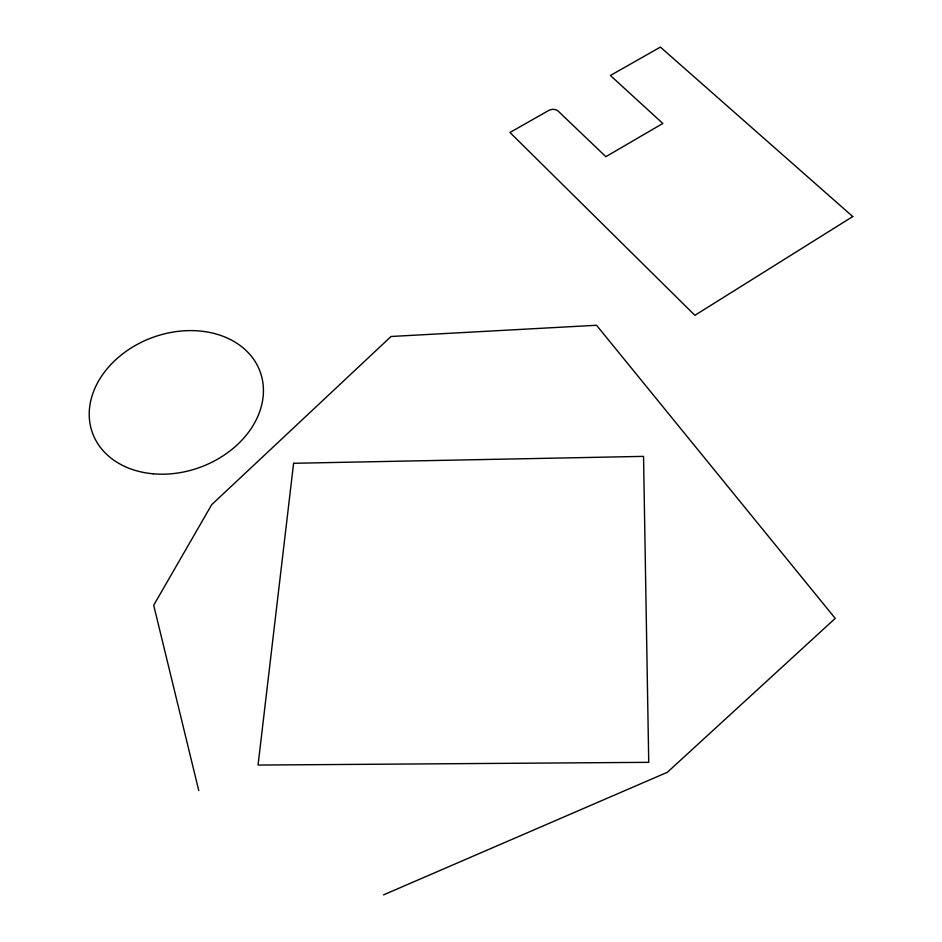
<?xml version="1.0" encoding="UTF-8"?>
<svg xmlns="http://www.w3.org/2000/svg" width="942" height="942" viewBox="0 0 942 942"><rect width="100%" height="100%" fill="white"/><g stroke="black" fill="none" stroke-linecap="round" stroke-linejoin="round"><path stroke-width="1.41" d="M383.488 894.9L667.407 772.252L835.224 618.388L596.545 325.261L391.048 336.482L211.715 504.653L153.699 605.259L198.774 790.621M293.598 463.287L258.061 765.069L648.732 762.337L643.539 456.375L293.598 463.287M852.757 216.554L694.89 315.323L509.952 132.469L548.809 110.426A6.712 4.851 -5.4 0 1 558.147 111.097L605.859 156.678L662.827 123.461L610.392 75.478L660.389 47.1L852.757 216.554M153.31 473.814A89.231 69.119 -20.1 0 0 260.604 373.067A89.231 69.119 -20.1 0 0 115.101 360.327A89.231 69.119 -20.1 0 0 153.31 473.814"/></g></svg>
